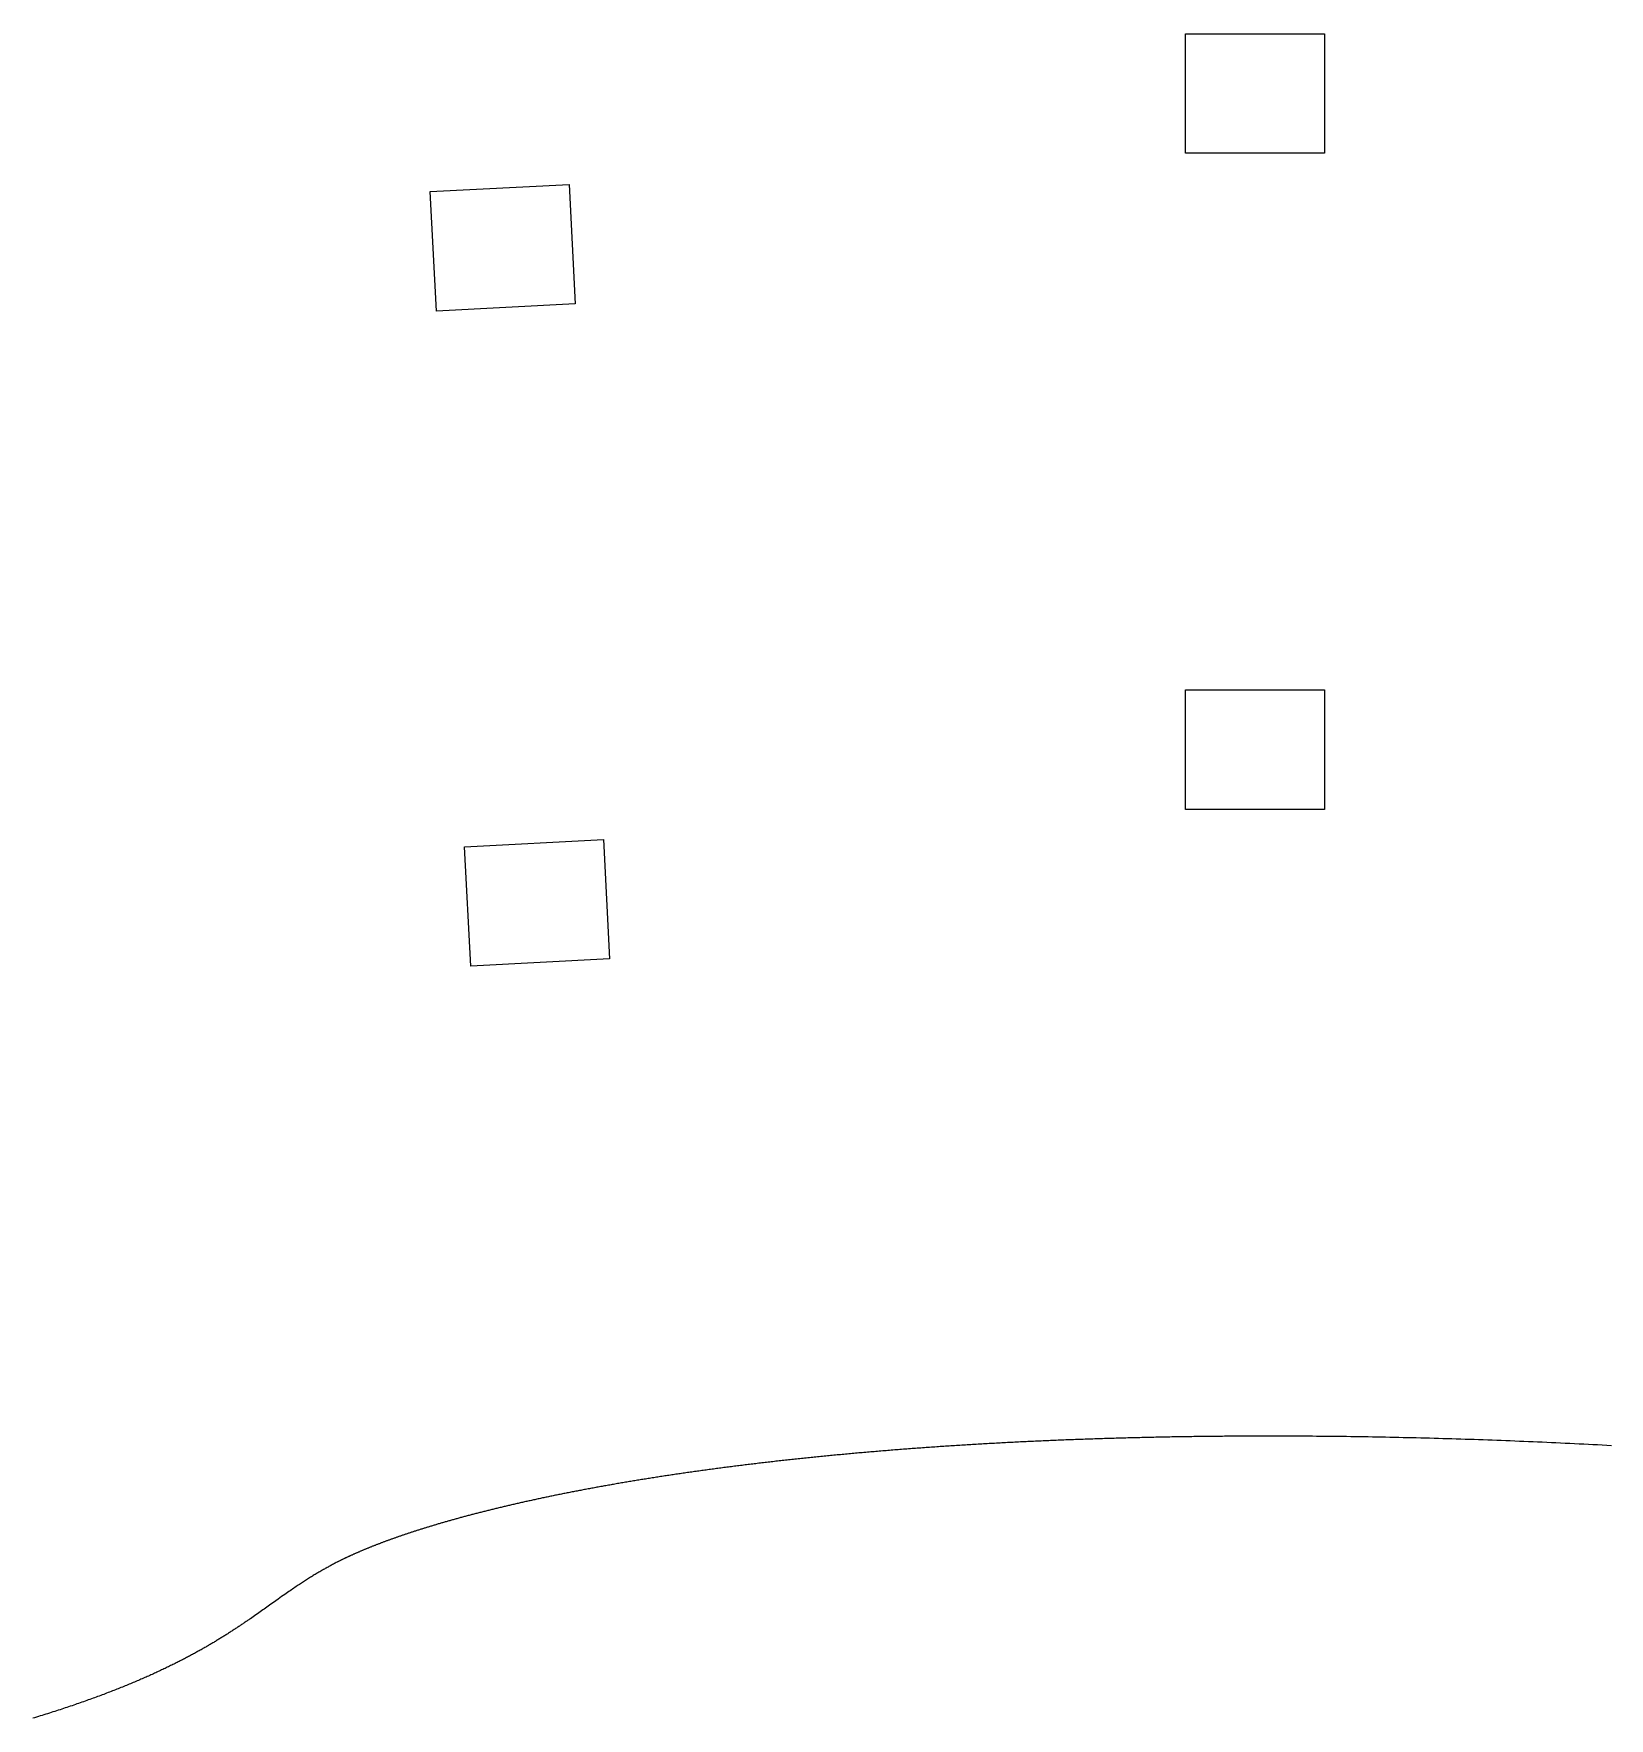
# Model space of a CAD drawing. Header units: millimetres. Extents: x 67 to 230, y -155 to -26.
# Drawn here: x 107.84 to 148.66, y -125.55 to -81.89 of the extents above; entities that cross this region are included whole.
import ezdxf

# ---------------------------------------------------------------- set-up
doc = ezdxf.new("R2010")
doc.units = ezdxf.units.MM
doc.layers.add('Edge.Cuts', color=254, linetype='CONTINUOUS', true_color=0xd0d2cd)

msp = doc.modelspace()

# ---------------------------------------------------------------- linework, layer by layer
at = {"layer": 'Edge.Cuts', "linetype": 'CONTINUOUS'}
for p, q in [((137.6874, -81.8907), (141.2874, -81.8907)), ((137.6874, -84.9907), (137.6874, -81.8907)), ((141.2874, -81.8907), (141.2874, -84.9907)), ((141.2874, -84.9907), (137.6874, -84.9907)), ((118.115546, -85.983029), (121.710612, -85.794619)), ((118.277788, -89.078781), (118.115546, -85.983029)), ((121.710612, -85.794619), (121.872854, -88.890371)), ((121.872854, -88.890371), (118.277788, -89.078781)), ((137.6874, -98.8907), (141.2874, -98.8907)), ((137.6874, -101.9907), (137.6874, -98.8907)), ((141.2874, -98.8907), (141.2874, -101.9907)), ((141.2874, -101.9907), (137.6874, -101.9907)), ((119.005246, -102.959729), (122.600312, -102.771319)), ((119.167488, -106.055481), (119.005246, -102.959729)), ((122.600312, -102.771319), (122.762554, -105.867071)), ((122.762554, -105.867071), (119.167488, -106.055481)), ((135.431193, -118.303035), (135.380882, -118.304671)), ((135.481564, -118.301416), (135.431193, -118.303035)), ((135.53197, -118.299816), (135.481564, -118.301416)), ((135.582437, -118.298235), (135.53197, -118.299816)), ((135.632938, -118.296672), (135.582437, -118.298235)), ((135.6835, -118.295127), (135.632938, -118.296672)), ((135.734096, -118.293602), (135.6835, -118.295127)), ((135.784753, -118.292094), (135.734096, -118.293602)), ((135.835444, -118.290606), (135.784753, -118.292094)), ((135.886195, -118.289136), (135.835444, -118.290606)), ((135.936981, -118.287684), (135.886195, -118.289136)), ((135.987826, -118.286251), (135.936981, -118.287684)), ((136.038706, -118.284837), (135.987826, -118.286251)), ((136.089646, -118.283442), (136.038706, -118.284837)), ((136.140621, -118.282065), (136.089646, -118.283442)), ((136.191655, -118.280707), (136.140621, -118.282065)), ((136.242723, -118.279368), (136.191655, -118.280707)), ((136.293851, -118.278048), (136.242723, -118.279368)), ((136.345013, -118.276746), (136.293851, -118.278048)), ((136.396235, -118.275463), (136.345013, -118.276746)), ((136.44749, -118.2742), (136.396235, -118.275463)), ((136.498806, -118.272954), (136.44749, -118.2742)), ((136.550155, -118.271728), (136.498806, -118.272954)), ((136.601564, -118.270521), (136.550155, -118.271728)), ((136.653006, -118.269333), (136.601564, -118.270521)), ((136.704508, -118.268163), (136.653006, -118.269333)), ((136.756043, -118.267013), (136.704508, -118.268163)), ((136.807638, -118.265881), (136.756043, -118.267013)), ((136.859266, -118.264768), (136.807638, -118.265881)), ((136.910954, -118.263675), (136.859266, -118.264768)), ((136.962674, -118.2626), (136.910954, -118.263675)), ((137.014455, -118.261545), (136.962674, -118.2626)), ((137.066268, -118.260508), (137.014455, -118.261545)), ((137.11814, -118.259491), (137.066268, -118.260508)), ((137.170046, -118.258493), (137.11814, -118.259491)), ((137.222011, -118.257513), (137.170046, -118.258493)), ((137.274008, -118.256553), (137.222011, -118.257513)), ((137.326065, -118.255612), (137.274008, -118.256553)), ((137.378155, -118.254691), (137.326065, -118.255612)), ((137.430304, -118.253788), (137.378155, -118.254691)), ((137.482485, -118.252905), (137.430304, -118.253788)), ((137.534725, -118.252041), (137.482485, -118.252905)), ((137.586998, -118.251196), (137.534725, -118.252041)), ((137.63933, -118.25037), (137.586998, -118.251196)), ((137.691694, -118.249564), (137.63933, -118.25037)), ((137.744118, -118.248777), (137.691694, -118.249564)), ((137.796573, -118.248009), (137.744118, -118.248777)), ((137.849087, -118.247261), (137.796573, -118.248009)), ((137.901634, -118.246532), (137.849087, -118.247261)), ((137.954239, -118.245822), (137.901634, -118.246532)), ((138.006876, -118.245132), (137.954239, -118.245822)), ((138.059572, -118.244461), (138.006876, -118.245132)), ((138.1123, -118.24381), (138.059572, -118.244461)), ((138.165087, -118.243178), (138.1123, -118.24381)), ((138.217905, -118.242565), (138.165087, -118.243178)), ((138.270782, -118.241972), (138.217905, -118.242565)), ((138.323691, -118.241399), (138.270782, -118.241972)), ((138.376658, -118.240845), (138.323691, -118.241399)), ((138.429657, -118.24031), (138.376658, -118.240845)), ((138.482714, -118.239795), (138.429657, -118.24031)), ((138.535803, -118.2393), (138.482714, -118.239795)), ((138.58895, -118.238824), (138.535803, -118.2393)), ((138.642129, -118.238368), (138.58895, -118.238824)), ((138.695366, -118.237931), (138.642129, -118.238368)), ((138.748634, -118.237514), (138.695366, -118.237931)), ((138.80196, -118.237117), (138.748634, -118.237514)), ((138.855317, -118.236739), (138.80196, -118.237117)), ((138.908733, -118.236381), (138.855317, -118.236739)), ((138.96218, -118.236043), (138.908733, -118.236381)), ((139.015685, -118.235724), (138.96218, -118.236043)), ((139.069221, -118.235425), (139.015685, -118.235724)), ((139.122815, -118.235146), (139.069221, -118.235425)), ((139.176439, -118.234887), (139.122815, -118.235146)), ((139.230122, -118.234647), (139.176439, -118.234887)), ((139.283836, -118.234428), (139.230122, -118.234647)), ((139.337607, -118.234228), (139.283836, -118.234428)), ((139.391409, -118.234048), (139.337607, -118.234228)), ((139.445269, -118.233887), (139.391409, -118.234048)), ((139.499159, -118.233747), (139.445269, -118.233887)), ((139.553108, -118.233627), (139.499159, -118.233747)), ((139.607086, -118.233526), (139.553108, -118.233627)), ((139.661123, -118.233445), (139.607086, -118.233526)), ((139.715189, -118.233385), (139.661123, -118.233445)), ((139.769314, -118.233344), (139.715189, -118.233385)), ((139.823468, -118.233323), (139.769314, -118.233344)), ((139.877681, -118.233322), (139.823468, -118.233323)), ((139.931923, -118.233341), (139.877681, -118.233322)), ((139.986223, -118.23338), (139.931923, -118.233341)), ((140.040553, -118.23344), (139.986223, -118.23338)), ((140.09494, -118.233519), (140.040553, -118.23344)), ((140.149357, -118.233618), (140.09494, -118.233519)), ((140.203832, -118.233737), (140.149357, -118.233618)), ((140.258336, -118.233877), (140.203832, -118.233737)), ((140.312898, -118.234037), (140.258336, -118.233877)), ((140.36749, -118.234216), (140.312898, -118.234037)), ((140.422139, -118.234416), (140.36749, -118.234216)), ((140.476817, -118.234636), (140.422139, -118.234416)), ((140.531553, -118.234876), (140.476817, -118.234636)), ((140.586317, -118.235137), (140.531553, -118.234876)), ((140.64114, -118.235417), (140.586317, -118.235137)), ((140.695991, -118.235718), (140.64114, -118.235417)), ((140.7509, -118.236039), (140.695991, -118.235718)), ((140.860834, -118.236742), (140.7509, -118.236039)), ((140.970939, -118.237526), (140.860834, -118.236742)), ((141.081217, -118.238391), (140.970939, -118.237526)), ((141.191667, -118.239337), (141.081217, -118.238391)), ((141.302288, -118.240365), (141.191667, -118.239337)), ((141.41308, -118.241475), (141.302288, -118.240365)), ((141.524043, -118.242666), (141.41308, -118.241475)), ((141.635176, -118.24394), (141.524043, -118.242666)), ((141.74648, -118.245295), (141.635176, -118.24394)), ((141.857954, -118.246732), (141.74648, -118.245295)), ((141.969597, -118.248252), (141.857954, -118.246732)), ((142.081409, -118.249854), (141.969597, -118.248252)), ((142.193391, -118.251538), (142.081409, -118.249854)), ((142.305541, -118.253305), (142.193391, -118.251538)), ((142.417859, -118.255154), (142.305541, -118.253305)), ((142.530346, -118.257087), (142.417859, -118.255154)), ((142.643, -118.259102), (142.530346, -118.257087)), ((142.755822, -118.2612), (142.643, -118.259102)), ((142.868811, -118.263381), (142.755822, -118.2612)), ((142.981967, -118.265646), (142.868811, -118.263381)), ((143.095289, -118.267994), (142.981967, -118.265646)), ((143.208778, -118.270426), (143.095289, -118.267994)), ((143.322432, -118.272941), (143.208778, -118.270426)), ((143.436253, -118.27554), (143.322432, -118.272941)), ((143.550238, -118.278222), (143.436253, -118.27554)), ((143.664389, -118.280989), (143.550238, -118.278222)), ((143.778705, -118.283839), (143.664389, -118.280989)), ((143.893185, -118.286774), (143.778705, -118.283839)), ((144.007829, -118.289793), (143.893185, -118.286774)), ((144.122637, -118.292896), (144.007829, -118.289793)), ((144.237609, -118.296084), (144.122637, -118.292896)), ((144.352744, -118.299357), (144.237609, -118.296084)), ((144.468043, -118.302714), (144.352744, -118.299357)), ((144.583504, -118.306156), (144.468043, -118.302714)), ((128.489334, -118.737931), (128.44673, -118.742055)), ((128.531985, -118.733823), (128.489334, -118.737931)), ((128.574701, -118.729728), (128.531985, -118.733823)), ((128.617465, -118.72565), (128.574701, -118.729728)), ((128.660293, -118.721585), (128.617465, -118.72565)), ((128.703168, -118.717536), (128.660293, -118.721585)), ((128.746109, -118.7135), (128.703168, -118.717536)), ((128.789096, -118.709481), (128.746109, -118.7135)), ((128.832147, -118.705475), (128.789096, -118.709481)), ((128.875246, -118.701486), (128.832147, -118.705475)), ((128.918409, -118.69751), (128.875246, -118.701486)), ((128.961618, -118.69355), (128.918409, -118.69751)), ((129.004893, -118.689604), (128.961618, -118.69355)), ((129.048213, -118.685674), (129.004893, -118.689604)), ((129.091598, -118.681759), (129.048213, -118.685674)), ((129.135029, -118.677859), (129.091598, -118.681759)), ((129.178525, -118.673974), (129.135029, -118.677859)), ((129.222066, -118.670104), (129.178525, -118.673974)), ((129.265672, -118.666249), (129.222066, -118.670104)), ((129.309324, -118.66241), (129.265672, -118.666249)), ((129.35304, -118.658586), (129.309324, -118.66241)), ((129.396801, -118.654777), (129.35304, -118.658586)), ((129.440627, -118.650983), (129.396801, -118.654777)), ((129.484498, -118.647205), (129.440627, -118.650983)), ((129.528433, -118.643442), (129.484498, -118.647205)), ((129.572414, -118.639695), (129.528433, -118.643442)), ((129.616458, -118.635963), (129.572414, -118.639695)), ((129.660548, -118.632246), (129.616458, -118.635963)), ((129.704702, -118.628545), (129.660548, -118.632246)), ((129.7489, -118.62486), (129.704702, -118.628545)), ((129.793163, -118.621189), (129.7489, -118.62486)), ((129.83747, -118.617535), (129.793163, -118.621189)), ((129.881841, -118.613896), (129.83747, -118.617535)), ((129.926257, -118.610273), (129.881841, -118.613896)), ((129.970737, -118.606665), (129.926257, -118.610273)), ((130.01526, -118.603073), (129.970737, -118.606665)), ((130.059848, -118.599496), (130.01526, -118.603073)), ((130.10448, -118.595936), (130.059848, -118.599496)), ((130.149175, -118.592391), (130.10448, -118.595936)), ((130.193914, -118.588863), (130.149175, -118.592391)), ((130.238718, -118.585349), (130.193914, -118.588863)), ((130.283564, -118.581852), (130.238718, -118.585349)), ((130.328475, -118.57837), (130.283564, -118.581852)), ((130.373429, -118.574905), (130.328475, -118.57837)), ((130.418446, -118.571455), (130.373429, -118.574905)), ((130.463507, -118.568022), (130.418446, -118.571455)), ((130.508632, -118.564604), (130.463507, -118.568022)), ((130.553799, -118.561203), (130.508632, -118.564604)), ((130.599031, -118.557817), (130.553799, -118.561203)), ((130.644305, -118.554448), (130.599031, -118.557817)), ((130.689642, -118.551094), (130.644305, -118.554448)), ((130.735023, -118.547757), (130.689642, -118.551094)), ((130.780466, -118.544436), (130.735023, -118.547757)), ((130.825953, -118.541131), (130.780466, -118.544436)), ((130.871502, -118.537842), (130.825953, -118.541131)), ((130.917094, -118.53457), (130.871502, -118.537842)), ((130.96275, -118.531314), (130.917094, -118.53457)), ((131.008448, -118.528074), (130.96275, -118.531314)), ((131.054208, -118.52485), (131.008448, -118.528074)), ((131.100011, -118.521643), (131.054208, -118.52485)), ((131.145877, -118.518452), (131.100011, -118.521643)), ((131.191785, -118.515278), (131.145877, -118.518452)), ((131.237757, -118.51212), (131.191785, -118.515278)), ((131.283769, -118.508979), (131.237757, -118.51212)), ((131.329845, -118.505853), (131.283769, -118.508979)), ((131.375962, -118.502745), (131.329845, -118.505853)), ((131.422143, -118.499652), (131.375962, -118.502745)), ((131.468365, -118.496577), (131.422143, -118.499652)), ((131.514649, -118.493518), (131.468365, -118.496577)), ((131.560975, -118.490476), (131.514649, -118.493518)), ((131.607364, -118.48745), (131.560975, -118.490476)), ((131.653794, -118.484441), (131.607364, -118.48745)), ((131.700286, -118.481448), (131.653794, -118.484441)), ((131.74682, -118.478473), (131.700286, -118.481448)), ((131.793416, -118.475514), (131.74682, -118.478473)), ((131.840053, -118.472572), (131.793416, -118.475514)), ((131.886752, -118.469646), (131.840053, -118.472572)), ((131.933492, -118.466738), (131.886752, -118.469646)), ((131.980295, -118.463846), (131.933492, -118.466738)), ((132.027138, -118.460971), (131.980295, -118.463846)), ((132.074044, -118.458113), (132.027138, -118.460971)), ((132.12099, -118.455272), (132.074044, -118.458113)), ((132.167998, -118.452448), (132.12099, -118.455272)), ((132.215046, -118.449641), (132.167998, -118.452448)), ((132.262157, -118.44685), (132.215046, -118.449641)), ((132.309308, -118.444077), (132.262157, -118.44685)), ((132.356521, -118.441321), (132.309308, -118.444077)), ((132.403774, -118.438582), (132.356521, -118.441321)), ((132.451089, -118.43586), (132.403774, -118.438582)), ((132.498443, -118.433155), (132.451089, -118.43586)), ((132.54586, -118.430467), (132.498443, -118.433155)), ((132.593316, -118.427796), (132.54586, -118.430467)), ((132.640835, -118.425143), (132.593316, -118.427796)), ((132.688393, -118.422507), (132.640835, -118.425143)), ((132.736013, -118.419887), (132.688393, -118.422507)), ((132.783671, -118.417286), (132.736013, -118.419887)), ((132.831392, -118.414701), (132.783671, -118.417286)), ((132.879152, -118.412134), (132.831392, -118.414701)), ((132.926974, -118.409584), (132.879152, -118.412134)), ((132.974835, -118.407051), (132.926974, -118.409584)), ((133.022757, -118.404536), (132.974835, -118.407051)), ((133.070718, -118.402038), (133.022757, -118.404536)), ((133.118742, -118.399558), (133.070718, -118.402038)), ((133.166803, -118.397095), (133.118742, -118.399558)), ((133.214926, -118.394649), (133.166803, -118.397095)), ((133.263088, -118.392221), (133.214926, -118.394649)), ((133.311311, -118.38981), (133.263088, -118.392221)), ((133.359573, -118.387418), (133.311311, -118.38981)), ((133.407896, -118.385042), (133.359573, -118.387418)), ((133.456257, -118.382684), (133.407896, -118.385042)), ((133.50468, -118.380344), (133.456257, -118.382684)), ((133.553141, -118.378021), (133.50468, -118.380344)), ((133.601663, -118.375716), (133.553141, -118.378021)), ((133.650223, -118.373429), (133.601663, -118.375716)), ((133.698844, -118.371159), (133.650223, -118.373429)), ((133.747503, -118.368907), (133.698844, -118.371159)), ((133.796223, -118.366673), (133.747503, -118.368907)), ((133.844981, -118.364457), (133.796223, -118.366673)), ((133.8938, -118.362258), (133.844981, -118.364457)), ((133.942657, -118.360077), (133.8938, -118.362258)), ((133.991574, -118.357914), (133.942657, -118.360077)), ((134.040529, -118.355769), (133.991574, -118.357914)), ((134.089545, -118.353641), (134.040529, -118.355769)), ((134.138598, -118.351532), (134.089545, -118.353641)), ((134.187712, -118.34944), (134.138598, -118.351532)), ((134.236863, -118.347367), (134.187712, -118.34944)), ((134.286075, -118.345311), (134.236863, -118.347367)), ((134.335324, -118.343273), (134.286075, -118.345311)), ((134.384634, -118.341253), (134.335324, -118.343273)), ((134.43398, -118.339252), (134.384634, -118.341253)), ((134.483388, -118.337268), (134.43398, -118.339252)), ((134.532831, -118.335303), (134.483388, -118.337268)), ((134.582336, -118.333355), (134.532831, -118.335303)), ((134.631877, -118.331426), (134.582336, -118.333355)), ((134.681479, -118.329514), (134.631877, -118.331426)), ((134.731116, -118.327621), (134.681479, -118.329514)), ((134.780815, -118.325746), (134.731116, -118.327621)), ((134.830549, -118.32389), (134.780815, -118.325746)), ((134.880345, -118.322051), (134.830549, -118.32389)), ((134.930176, -118.320231), (134.880345, -118.322051)), ((134.980068, -118.318428), (134.930176, -118.320231)), ((135.029995, -118.316645), (134.980068, -118.318428)), ((135.079983, -118.314879), (135.029995, -118.316645)), ((135.130007, -118.313132), (135.079983, -118.314879)), ((135.180091, -118.311403), (135.130007, -118.313132)), ((135.230211, -118.309693), (135.180091, -118.311403)), ((135.280391, -118.308), (135.230211, -118.309693)), ((135.330606, -118.306327), (135.280391, -118.308)), ((135.380882, -118.304671), (135.330606, -118.306327)), ((144.699128, -118.309682), (144.583504, -118.306156)), ((144.814914, -118.313294), (144.699128, -118.309682)), ((144.930862, -118.316991), (144.814914, -118.313294)), ((145.046971, -118.320773), (144.930862, -118.316991)), ((145.163242, -118.32464), (145.046971, -118.320773)), ((145.279675, -118.328593), (145.163242, -118.32464)), ((145.396268, -118.332632), (145.279675, -118.328593)), ((145.513021, -118.336755), (145.396268, -118.332632)), ((145.629935, -118.340965), (145.513021, -118.336755)), ((145.747009, -118.345261), (145.629935, -118.340965)), ((145.864243, -118.349642), (145.747009, -118.345261)), ((145.981637, -118.35411), (145.864243, -118.349642)), ((146.099189, -118.358663), (145.981637, -118.35411)), ((146.216901, -118.363303), (146.099189, -118.358663)), ((146.334771, -118.368029), (146.216901, -118.363303)), ((146.4528, -118.372842), (146.334771, -118.368029)), ((146.570987, -118.377741), (146.4528, -118.372842)), ((146.689332, -118.382727), (146.570987, -118.377741)), ((146.807835, -118.387799), (146.689332, -118.382727)), ((146.926495, -118.392959), (146.807835, -118.387799)), ((147.045312, -118.398205), (146.926495, -118.392959)), ((147.164286, -118.403538), (147.045312, -118.398205)), ((147.283417, -118.408958), (147.164286, -118.403538)), ((147.402704, -118.414466), (147.283417, -118.408958)), ((147.522148, -118.420061), (147.402704, -118.414466)), ((147.641747, -118.425743), (147.522148, -118.420061)), ((147.761502, -118.431513), (147.641747, -118.425743)), ((147.881412, -118.43737), (147.761502, -118.431513)), ((148.001477, -118.443315), (147.881412, -118.43737)), ((148.121698, -118.449348), (148.001477, -118.443315)), ((148.242073, -118.455469), (148.121698, -118.449348)), ((148.362602, -118.461678), (148.242073, -118.455469)), ((148.483285, -118.467974), (148.362602, -118.461678)), ((148.604123, -118.474359), (148.483285, -118.467974)), ((148.725114, -118.480832), (148.604123, -118.474359)), ((124.813915, -119.174206), (124.776765, -119.179528)), ((124.851122, -119.168895), (124.813915, -119.174206)), ((124.888396, -119.163595), (124.851122, -119.168895)), ((124.925727, -119.158307), (124.888396, -119.163595)), ((124.963126, -119.15303), (124.925727, -119.158307)), ((125.000581, -119.147765), (124.963126, -119.15303)), ((125.038104, -119.142511), (125.000581, -119.147765)), ((125.075683, -119.137269), (125.038104, -119.142511)), ((125.11333, -119.132038), (125.075683, -119.137269)), ((125.151033, -119.126819), (125.11333, -119.132038)), ((125.188803, -119.121611), (125.151033, -119.126819)), ((125.226629, -119.116416), (125.188803, -119.121611)), ((125.264522, -119.111231), (125.226629, -119.116416)), ((125.302472, -119.106059), (125.264522, -119.111231)), ((125.340488, -119.100898), (125.302472, -119.106059)), ((125.378561, -119.09575), (125.340488, -119.100898)), ((125.4167, -119.090613), (125.378561, -119.09575)), ((125.454895, -119.085489), (125.4167, -119.090613)), ((125.493156, -119.080376), (125.454895, -119.085489)), ((125.531473, -119.075275), (125.493156, -119.080376)), ((125.569857, -119.070186), (125.531473, -119.075275)), ((125.608296, -119.06511), (125.569857, -119.070186)), ((125.646802, -119.060045), (125.608296, -119.06511)), ((125.685363, -119.054993), (125.646802, -119.060045)), ((125.72399, -119.049953), (125.685363, -119.054993)), ((125.762672, -119.044925), (125.72399, -119.049953)), ((125.801421, -119.039909), (125.762672, -119.044925)), ((125.840224, -119.034906), (125.801421, -119.039909)), ((125.879094, -119.029915), (125.840224, -119.034906)), ((125.918018, -119.024937), (125.879094, -119.029915)), ((125.957009, -119.019971), (125.918018, -119.024937)), ((125.996054, -119.015018), (125.957009, -119.019971)), ((126.035165, -119.010076), (125.996054, -119.015018)), ((126.07433, -119.005148), (126.035165, -119.010076)), ((126.113562, -119.000232), (126.07433, -119.005148)), ((126.152847, -118.99533), (126.113562, -119.000232)), ((126.192199, -118.990439), (126.152847, -118.99533)), ((126.231604, -118.985561), (126.192199, -118.990439)), ((126.271075, -118.980696), (126.231604, -118.985561)), ((126.3106, -118.975844), (126.271075, -118.980696)), ((126.350191, -118.971004), (126.3106, -118.975844)), ((126.389835, -118.966178), (126.350191, -118.971004)), ((126.429545, -118.961364), (126.389835, -118.966178)), ((126.469308, -118.956564), (126.429545, -118.961364)), ((126.509137, -118.951776), (126.469308, -118.956564)), ((126.549018, -118.947002), (126.509137, -118.951776)), ((126.588966, -118.94224), (126.549018, -118.947002)), ((126.628966, -118.937492), (126.588966, -118.94224)), ((126.669032, -118.932756), (126.628966, -118.937492)), ((126.70915, -118.928034), (126.669032, -118.932756)), ((126.749334, -118.923325), (126.70915, -118.928034)), ((126.789571, -118.91863), (126.749334, -118.923325)), ((126.829873, -118.913947), (126.789571, -118.91863)), ((126.870226, -118.909278), (126.829873, -118.913947)), ((126.910646, -118.904622), (126.870226, -118.909278)), ((126.951117, -118.89998), (126.910646, -118.904622)), ((126.991654, -118.89535), (126.951117, -118.89998)), ((127.032243, -118.890735), (126.991654, -118.89535)), ((127.072897, -118.886132), (127.032243, -118.890735)), ((127.113602, -118.881544), (127.072897, -118.886132)), ((127.154373, -118.876969), (127.113602, -118.881544)), ((127.195194, -118.872408), (127.154373, -118.876969)), ((127.236082, -118.86786), (127.195194, -118.872408)), ((127.27702, -118.863326), (127.236082, -118.86786)), ((127.318023, -118.858805), (127.27702, -118.863326)), ((127.359077, -118.854299), (127.318023, -118.858805)), ((127.400197, -118.849805), (127.359077, -118.854299)), ((127.441367, -118.845327), (127.400197, -118.849805)), ((127.482602, -118.840861), (127.441367, -118.845327)), ((127.523888, -118.83641), (127.482602, -118.840861)), ((127.565239, -118.831972), (127.523888, -118.83641)), ((127.606639, -118.827549), (127.565239, -118.831972)), ((127.648105, -118.823139), (127.606639, -118.827549)), ((127.689621, -118.818743), (127.648105, -118.823139)), ((127.731202, -118.814361), (127.689621, -118.818743)), ((127.772832, -118.809994), (127.731202, -118.814361)), ((127.814528, -118.80564), (127.772832, -118.809994)), ((127.856273, -118.801302), (127.814528, -118.80564)), ((127.898083, -118.796976), (127.856273, -118.801302)), ((127.939942, -118.792666), (127.898083, -118.796976)), ((127.981867, -118.788368), (127.939942, -118.792666)), ((128.02384, -118.784087), (127.981867, -118.788368)), ((128.065878, -118.779818), (128.02384, -118.784087)), ((128.107965, -118.775565), (128.065878, -118.779818)), ((128.150116, -118.771325), (128.107965, -118.775565)), ((128.192317, -118.7671), (128.150116, -118.771325)), ((128.234582, -118.762889), (128.192317, -118.7671)), ((128.276895, -118.758694), (128.234582, -118.762889)), ((128.319274, -118.754512), (128.276895, -118.758694)), ((128.3617, -118.750345), (128.319274, -118.754512)), ((128.404191, -118.746192), (128.3617, -118.750345)), ((128.44673, -118.742055), (128.404191, -118.746192)), ((122.141223, -119.613636), (122.109081, -119.619691)), ((122.173433, -119.60759), (122.141223, -119.613636)), ((122.205709, -119.601551), (122.173433, -119.60759)), ((122.238054, -119.595519), (122.205709, -119.601551)), ((122.270466, -119.589496), (122.238054, -119.595519)), ((122.302945, -119.58348), (122.270466, -119.589496)), ((122.335491, -119.577472), (122.302945, -119.58348)), ((122.368104, -119.571472), (122.335491, -119.577472)), ((122.400784, -119.565481), (122.368104, -119.571472)), ((122.433532, -119.559497), (122.400784, -119.565481)), ((122.466346, -119.553521), (122.433532, -119.559497)), ((122.499228, -119.547554), (122.466346, -119.553521)), ((122.532175, -119.541595), (122.499228, -119.547554)), ((122.56519, -119.535644), (122.532175, -119.541595)), ((122.598271, -119.529701), (122.56519, -119.535644)), ((122.63142, -119.523767), (122.598271, -119.529701)), ((122.664634, -119.517841), (122.63142, -119.523767)), ((122.697916, -119.511924), (122.664634, -119.517841)), ((122.731263, -119.506015), (122.697916, -119.511924)), ((122.764677, -119.500115), (122.731263, -119.506015)), ((122.798157, -119.494223), (122.764677, -119.500115)), ((122.831704, -119.48834), (122.798157, -119.494223)), ((122.865315, -119.482466), (122.831704, -119.48834)), ((122.898995, -119.4766), (122.865315, -119.482466)), ((122.932739, -119.470744), (122.898995, -119.4766)), ((122.96655, -119.464896), (122.932739, -119.470744)), ((123.000426, -119.459057), (122.96655, -119.464896)), ((123.034369, -119.453227), (123.000426, -119.459057)), ((123.068376, -119.447407), (123.034369, -119.453227)), ((123.102451, -119.441595), (123.068376, -119.447407)), ((123.136589, -119.435792), (123.102451, -119.441595)), ((123.170795, -119.429998), (123.136589, -119.435792)), ((123.205065, -119.424214), (123.170795, -119.429998)), ((123.239401, -119.418439), (123.205065, -119.424214)), ((123.273801, -119.412673), (123.239401, -119.418439)), ((123.308269, -119.406917), (123.273801, -119.412673)), ((123.3428, -119.40117), (123.308269, -119.406917)), ((123.377398, -119.395432), (123.3428, -119.40117)), ((123.412058, -119.389704), (123.377398, -119.395432)), ((123.446787, -119.383986), (123.412058, -119.389704)), ((123.481577, -119.378277), (123.446787, -119.383986)), ((123.516435, -119.372577), (123.481577, -119.378277)), ((123.551355, -119.366888), (123.516435, -119.372577)), ((123.586343, -119.361208), (123.551355, -119.366888)), ((123.621393, -119.355538), (123.586343, -119.361208)), ((123.65651, -119.349878), (123.621393, -119.355538)), ((123.691689, -119.344227), (123.65651, -119.349878)), ((123.726935, -119.338587), (123.691689, -119.344227)), ((123.762242, -119.332956), (123.726935, -119.338587)), ((123.797617, -119.327336), (123.762242, -119.332956)), ((123.833053, -119.321725), (123.797617, -119.327336)), ((123.868557, -119.316125), (123.833053, -119.321725)), ((123.904121, -119.310535), (123.868557, -119.316125)), ((123.939753, -119.304954), (123.904121, -119.310535)), ((123.975445, -119.299385), (123.939753, -119.304954)), ((124.011205, -119.293825), (123.975445, -119.299385)), ((124.047025, -119.288276), (124.011205, -119.293825)), ((124.082912, -119.282737), (124.047025, -119.288276)), ((124.11886, -119.277209), (124.082912, -119.282737)), ((124.154874, -119.271691), (124.11886, -119.277209)), ((124.190949, -119.266183), (124.154874, -119.271691)), ((124.227091, -119.260686), (124.190949, -119.266183)), ((124.263293, -119.2552), (124.227091, -119.260686)), ((124.299561, -119.249724), (124.263293, -119.2552)), ((124.33589, -119.24426), (124.299561, -119.249724)), ((124.372285, -119.238805), (124.33589, -119.24426)), ((124.40874, -119.233362), (124.372285, -119.238805)), ((124.445262, -119.227929), (124.40874, -119.233362)), ((124.481842, -119.222507), (124.445262, -119.227929)), ((124.51849, -119.217096), (124.481842, -119.222507)), ((124.555197, -119.211696), (124.51849, -119.217096)), ((124.59197, -119.206307), (124.555197, -119.211696)), ((124.628802, -119.200929), (124.59197, -119.206307)), ((124.665701, -119.195562), (124.628802, -119.200929)), ((124.702659, -119.190207), (124.665701, -119.195562)), ((124.739683, -119.184862), (124.702659, -119.190207)), ((124.776765, -119.179528), (124.739683, -119.184862)), ((120.085126, -120.046365), (120.057788, -120.052813)), ((120.112541, -120.039919), (120.085126, -120.046365)), ((120.140022, -120.033478), (120.112541, -120.039919)), ((120.167579, -120.02704), (120.140022, -120.033478)), ((120.195203, -120.020606), (120.167579, -120.02704)), ((120.222903, -120.014176), (120.195203, -120.020606)), ((120.250669, -120.007751), (120.222903, -120.014176)), ((120.278511, -120.001329), (120.250669, -120.007751)), ((120.306419, -119.994912), (120.278511, -120.001329)), ((120.334403, -119.988498), (120.306419, -119.994912)), ((120.362454, -119.98209), (120.334403, -119.988498)), ((120.390579, -119.975685), (120.362454, -119.98209)), ((120.418772, -119.969285), (120.390579, -119.975685)), ((120.447039, -119.962889), (120.418772, -119.969285)), ((120.475373, -119.956498), (120.447039, -119.962889)), ((120.503781, -119.950111), (120.475373, -119.956498)), ((120.532257, -119.943729), (120.503781, -119.950111)), ((120.560806, -119.937352), (120.532257, -119.943729)), ((120.589423, -119.93098), (120.560806, -119.937352)), ((120.618113, -119.924611), (120.589423, -119.93098)), ((120.646871, -119.918249), (120.618113, -119.924611)), ((120.675703, -119.911891), (120.646871, -119.918249)), ((120.704601, -119.905538), (120.675703, -119.911891)), ((120.733573, -119.89919), (120.704601, -119.905538)), ((120.762612, -119.892848), (120.733573, -119.89919)), ((120.791725, -119.88651), (120.762612, -119.892848)), ((120.820904, -119.880178), (120.791725, -119.88651)), ((120.850157, -119.873851), (120.820904, -119.880178)), ((120.879476, -119.867529), (120.850157, -119.873851)), ((120.908869, -119.861213), (120.879476, -119.867529)), ((120.938328, -119.854902), (120.908869, -119.861213)), ((120.96786, -119.848597), (120.938328, -119.854902)), ((120.99746, -119.842297), (120.96786, -119.848597)), ((121.027131, -119.836003), (120.99746, -119.842297)), ((121.05687, -119.829715), (121.027131, -119.836003)), ((121.086681, -119.823432), (121.05687, -119.829715)), ((121.116559, -119.817155), (121.086681, -119.823432)), ((121.146509, -119.810884), (121.116559, -119.817155)), ((121.176526, -119.804619), (121.146509, -119.810884)), ((121.206615, -119.79836), (121.176526, -119.804619)), ((121.236771, -119.792107), (121.206615, -119.79836)), ((121.266998, -119.785859), (121.236771, -119.792107)), ((121.297293, -119.779619), (121.266998, -119.785859)), ((121.327658, -119.773384), (121.297293, -119.779619)), ((121.358091, -119.767156), (121.327658, -119.773384)), ((121.388595, -119.760933), (121.358091, -119.767156)), ((121.419166, -119.754718), (121.388595, -119.760933)), ((121.449807, -119.748508), (121.419166, -119.754718)), ((121.480516, -119.742306), (121.449807, -119.748508)), ((121.511295, -119.736109), (121.480516, -119.742306)), ((121.542142, -119.729919), (121.511295, -119.736109)), ((121.573059, -119.723736), (121.542142, -119.729919)), ((121.604043, -119.71756), (121.573059, -119.723736)), ((121.635096, -119.71139), (121.604043, -119.71756)), ((121.666218, -119.705227), (121.635096, -119.71139)), ((121.697408, -119.699071), (121.666218, -119.705227)), ((121.728666, -119.692922), (121.697408, -119.699071)), ((121.759993, -119.68678), (121.728666, -119.692922)), ((121.791388, -119.680645), (121.759993, -119.68678)), ((121.822852, -119.674517), (121.791388, -119.680645)), ((121.854383, -119.668396), (121.822852, -119.674517)), ((121.885983, -119.662282), (121.854383, -119.668396)), ((121.91765, -119.656175), (121.885983, -119.662282)), ((121.949386, -119.650076), (121.91765, -119.656175)), ((121.981189, -119.643984), (121.949386, -119.650076)), ((122.013061, -119.6379), (121.981189, -119.643984)), ((122.045, -119.631822), (122.013061, -119.6379)), ((122.077007, -119.625753), (122.045, -119.631822)), ((122.109081, -119.619691), (122.077007, -119.625753)), ((118.413017, -120.483608), (118.390534, -120.490166)), ((118.435564, -120.477052), (118.413017, -120.483608)), ((118.458193, -120.470493), (118.435564, -120.477052)), ((118.480887, -120.463936), (118.458193, -120.470493)), ((118.503663, -120.457376), (118.480887, -120.463936)), ((118.526504, -120.450818), (118.503663, -120.457376)), ((118.549427, -120.444258), (118.526504, -120.450818)), ((118.572414, -120.4377), (118.549427, -120.444258)), ((118.595483, -120.431139), (118.572414, -120.4377)), ((118.618617, -120.424581), (118.595483, -120.431139)), ((118.641832, -120.418021), (118.618617, -120.424581)), ((118.665112, -120.411463), (118.641832, -120.418021)), ((118.688474, -120.404903), (118.665112, -120.411463)), ((118.711901, -120.398346), (118.688474, -120.404903)), ((118.735409, -120.391786), (118.711901, -120.398346)), ((118.758982, -120.38523), (118.735409, -120.391786)), ((118.782636, -120.378671), (118.758982, -120.38523)), ((118.806356, -120.372115), (118.782636, -120.378671)), ((118.830156, -120.365558), (118.806356, -120.372115)), ((118.854022, -120.359004), (118.830156, -120.365558)), ((118.877968, -120.352448), (118.854022, -120.359004)), ((118.90198, -120.345895), (118.877968, -120.352448)), ((118.926072, -120.339341), (118.90198, -120.345895)), ((118.95023, -120.332789), (118.926072, -120.339341)), ((118.974468, -120.326237), (118.95023, -120.332789)), ((118.998772, -120.319688), (118.974468, -120.326237)), ((119.023156, -120.313138), (118.998772, -120.319688)), ((119.047606, -120.306591), (119.023156, -120.313138)), ((119.072135, -120.300043), (119.047606, -120.306591)), ((119.09673, -120.293498), (119.072135, -120.300043)), ((119.121406, -120.286953), (119.09673, -120.293498)), ((119.146147, -120.280412), (119.121406, -120.286953)), ((119.170967, -120.27387), (119.146147, -120.280412)), ((119.195854, -120.267331), (119.170967, -120.27387)), ((119.220819, -120.260792), (119.195854, -120.267331)), ((119.245851, -120.254257), (119.220819, -120.260792)), ((119.270962, -120.247721), (119.245851, -120.254257)), ((119.296139, -120.24119), (119.270962, -120.247721)), ((119.321395, -120.234658), (119.296139, -120.24119)), ((119.346718, -120.22813), (119.321395, -120.234658)), ((119.372119, -120.221602), (119.346718, -120.22813)), ((119.397586, -120.215078), (119.372119, -120.221602)), ((119.423132, -120.208555), (119.397586, -120.215078)), ((119.448744, -120.202035), (119.423132, -120.208555)), ((119.474435, -120.195516), (119.448744, -120.202035)), ((119.500191, -120.189001), (119.474435, -120.195516)), ((119.526026, -120.182487), (119.500191, -120.189001)), ((119.551928, -120.175976), (119.526026, -120.182487)), ((119.577907, -120.169467), (119.551928, -120.175976)), ((119.603953, -120.162962), (119.577907, -120.169467)), ((119.630077, -120.156458), (119.603953, -120.162962)), ((119.656267, -120.149958), (119.630077, -120.156458)), ((119.682535, -120.143459), (119.656267, -120.149958)), ((119.708869, -120.136965), (119.682535, -120.143459)), ((119.735281, -120.130472), (119.708869, -120.136965)), ((119.761759, -120.123983), (119.735281, -120.130472)), ((119.788314, -120.117496), (119.761759, -120.123983)), ((119.814937, -120.111014), (119.788314, -120.117496)), ((119.841636, -120.104533), (119.814937, -120.111014)), ((119.868401, -120.098057), (119.841636, -120.104533)), ((119.895244, -120.091583), (119.868401, -120.098057)), ((119.922153, -120.085113), (119.895244, -120.091583)), ((119.949139, -120.078646), (119.922153, -120.085113)), ((119.976191, -120.072183), (119.949139, -120.078646)), ((120.00332, -120.065722), (119.976191, -120.072183)), ((120.030516, -120.059266), (120.00332, -120.065722)), ((120.057788, -120.052813), (120.030516, -120.059266)), ((117.069004, -120.918512), (117.051429, -120.924883)), ((117.086662, -120.912131), (117.069004, -120.918512)), ((117.104381, -120.905749), (117.086662, -120.912131)), ((117.122184, -120.899359), (117.104381, -120.905749)), ((117.140048, -120.892968), (117.122184, -120.899359)), ((117.157996, -120.886569), (117.140048, -120.892968)), ((117.176004, -120.880169), (117.157996, -120.886569)), ((117.194097, -120.87376), (117.176004, -120.880169)), ((117.212251, -120.867351), (117.194097, -120.87376)), ((117.230489, -120.860934), (117.212251, -120.867351)), ((117.248788, -120.854516), (117.230489, -120.860934)), ((117.267172, -120.84809), (117.248788, -120.854516)), ((117.285616, -120.841665), (117.267172, -120.84809)), ((117.304145, -120.83523), (117.285616, -120.841665)), ((117.322735, -120.828796), (117.304145, -120.83523)), ((117.341409, -120.822354), (117.322735, -120.828796)), ((117.360145, -120.815912), (117.341409, -120.822354)), ((117.378965, -120.809462), (117.360145, -120.815912)), ((117.397846, -120.803013), (117.378965, -120.809462)), ((117.416812, -120.796556), (117.397846, -120.803013)), ((117.435839, -120.790099), (117.416812, -120.796556)), ((117.454951, -120.783634), (117.435839, -120.790099)), ((117.474124, -120.77717), (117.454951, -120.783634)), ((117.493382, -120.770699), (117.474124, -120.77717)), ((117.512702, -120.764228), (117.493382, -120.770699)), ((117.532105, -120.757749), (117.512702, -120.764228)), ((117.551571, -120.751272), (117.532105, -120.757749)), ((117.571121, -120.744787), (117.551571, -120.751272)), ((117.590733, -120.738303), (117.571121, -120.744787)), ((117.61043, -120.731813), (117.590733, -120.738303)), ((117.630188, -120.725322), (117.61043, -120.731813)), ((117.650031, -120.718826), (117.630188, -120.725322)), ((117.669936, -120.71233), (117.650031, -120.718826)), ((117.689925, -120.705828), (117.669936, -120.71233)), ((117.709976, -120.699326), (117.689925, -120.705828)), ((117.730112, -120.692818), (117.709976, -120.699326)), ((117.75031, -120.686312), (117.730112, -120.692818)), ((117.770592, -120.679799), (117.75031, -120.686312)), ((117.790937, -120.673287), (117.770592, -120.679799)), ((117.811366, -120.666769), (117.790937, -120.673287)), ((117.831857, -120.660253), (117.811366, -120.666769)), ((117.852432, -120.65373), (117.831857, -120.660253)), ((117.873071, -120.647209), (117.852432, -120.65373)), ((117.893793, -120.640683), (117.873071, -120.647209)), ((117.914578, -120.634157), (117.893793, -120.640683)), ((117.935447, -120.627626), (117.914578, -120.634157)), ((117.956378, -120.621097), (117.935447, -120.627626)), ((117.977394, -120.614562), (117.956378, -120.621097)), ((117.998473, -120.608029), (117.977394, -120.614562)), ((118.019635, -120.601491), (117.998473, -120.608029)), ((118.04086, -120.594955), (118.019635, -120.601491)), ((118.062169, -120.588413), (118.04086, -120.594955)), ((118.083542, -120.581873), (118.062169, -120.588413)), ((118.104998, -120.575329), (118.083542, -120.581873)), ((118.126517, -120.568786), (118.104998, -120.575329)), ((118.14812, -120.562239), (118.126517, -120.568786)), ((118.169786, -120.555693), (118.14812, -120.562239)), ((118.191535, -120.549144), (118.169786, -120.555693)), ((118.213348, -120.542596), (118.191535, -120.549144)), ((118.235244, -120.536044), (118.213348, -120.542596)), ((118.257204, -120.529494), (118.235244, -120.536044)), ((118.279247, -120.52294), (118.257204, -120.529494)), ((118.301354, -120.516388), (118.279247, -120.52294)), ((118.323543, -120.509832), (118.301354, -120.516388)), ((118.345797, -120.503278), (118.323543, -120.509832)), ((118.368133, -120.496721), (118.345797, -120.503278)), ((118.390534, -120.490166), (118.368133, -120.496721)), ((115.996723, -121.355393), (115.984094, -121.361274)), ((116.009405, -121.349509), (115.996723, -121.355393)), ((116.022167, -121.34361), (116.009405, -121.349509)), ((116.034983, -121.337708), (116.022167, -121.34361)), ((116.047879, -121.331792), (116.034983, -121.337708)), ((116.060828, -121.325873), (116.047879, -121.331792)), ((116.073859, -121.319939), (116.060828, -121.325873)), ((116.086943, -121.314003), (116.073859, -121.319939)), ((116.100108, -121.308052), (116.086943, -121.314003)), ((116.113327, -121.302099), (116.100108, -121.308052)), ((116.126628, -121.296131), (116.113327, -121.302099)), ((116.139982, -121.290161), (116.126628, -121.296131)), ((116.153418, -121.284177), (116.139982, -121.290161)), ((116.166908, -121.27819), (116.153418, -121.284177)), ((116.18048, -121.272189), (116.166908, -121.27819)), ((116.194107, -121.266186), (116.18048, -121.272189)), ((116.207815, -121.260169), (116.194107, -121.266186)), ((116.221578, -121.254149), (116.207815, -121.260169)), ((116.235424, -121.248116), (116.221578, -121.254149)), ((116.249324, -121.242081), (116.235424, -121.248116)), ((116.263306, -121.236032), (116.249324, -121.242081)), ((116.277343, -121.229981), (116.263306, -121.236032)), ((116.291463, -121.223916), (116.277343, -121.229981)), ((116.305638, -121.217849), (116.291463, -121.223916)), ((116.319896, -121.211769), (116.305638, -121.217849)), ((116.33421, -121.205687), (116.319896, -121.211769)), ((116.348606, -121.199592), (116.33421, -121.205687)), ((116.363058, -121.193495), (116.348606, -121.199592)), ((116.377592, -121.187384), (116.363058, -121.193495)), ((116.392183, -121.181272), (116.377592, -121.187384)), ((116.406857, -121.175147), (116.392183, -121.181272)), ((116.421587, -121.16902), (116.406857, -121.175147)), ((116.4364, -121.162881), (116.421587, -121.16902)), ((116.451269, -121.15674), (116.4364, -121.162881)), ((116.466222, -121.150586), (116.451269, -121.15674)), ((116.481231, -121.14443), (116.466222, -121.150586)), ((116.496324, -121.138262), (116.481231, -121.14443)), ((116.511473, -121.132093), (116.496324, -121.138262)), ((116.526707, -121.125911), (116.511473, -121.132093)), ((116.541996, -121.119728), (116.526707, -121.125911)), ((116.55737, -121.113532), (116.541996, -121.119728)), ((116.572801, -121.107335), (116.55737, -121.113532)), ((116.588315, -121.101126), (116.572801, -121.107335)), ((116.603887, -121.094916), (116.588315, -121.101126)), ((116.619543, -121.088694), (116.603887, -121.094916)), ((116.635256, -121.082471), (116.619543, -121.088694)), ((116.651053, -121.076236), (116.635256, -121.082471)), ((116.666908, -121.07), (116.651053, -121.076236)), ((116.682847, -121.063752), (116.666908, -121.07)), ((116.698844, -121.057504), (116.682847, -121.063752)), ((116.714925, -121.051243), (116.698844, -121.057504)), ((116.731064, -121.044982), (116.714925, -121.051243)), ((116.747287, -121.03871), (116.731064, -121.044982)), ((116.763569, -121.032437), (116.747287, -121.03871)), ((116.779935, -121.026153), (116.763569, -121.032437)), ((116.796359, -121.019867), (116.779935, -121.026153)), ((116.812868, -121.013571), (116.796359, -121.019867)), ((116.829435, -121.007275), (116.812868, -121.013571)), ((116.846086, -121.000967), (116.829435, -121.007275)), ((116.862797, -120.994659), (116.846086, -121.000967)), ((116.879592, -120.98834), (116.862797, -120.994659)), ((116.896445, -120.982021), (116.879592, -120.98834)), ((116.913384, -120.975691), (116.896445, -120.982021)), ((116.930381, -120.969361), (116.913384, -120.975691)), ((116.947463, -120.96302), (116.930381, -120.969361)), ((116.964604, -120.956679), (116.947463, -120.96302)), ((116.98183, -120.950329), (116.964604, -120.956679)), ((116.999116, -120.943977), (116.98183, -120.950329)), ((117.016486, -120.937616), (116.999116, -120.943977)), ((117.033915, -120.931254), (117.016486, -120.937616)), ((117.051429, -120.924883), (117.033915, -120.931254)), ((115.181237, -121.787738), (115.157178, -121.802149)), ((115.205208, -121.773471), (115.181237, -121.787738)), ((115.229101, -121.759343), (115.205208, -121.773471)), ((115.252922, -121.74535), (115.229101, -121.759343)), ((115.276679, -121.731486), (115.252922, -121.74535)), ((115.300379, -121.717747), (115.276679, -121.731486)), ((115.324028, -121.704129), (115.300379, -121.717747)), ((115.347633, -121.690629), (115.324028, -121.704129)), ((115.3712, -121.677241), (115.347633, -121.690629)), ((115.394735, -121.663964), (115.3712, -121.677241)), ((115.418243, -121.650792), (115.394735, -121.663964)), ((115.44173, -121.637724), (115.418243, -121.650792)), ((115.4652, -121.624756), (115.44173, -121.637724)), ((115.488658, -121.611884), (115.4652, -121.624756)), ((115.51211, -121.599108), (115.488658, -121.611884)), ((115.53556, -121.586423), (115.51211, -121.599108)), ((115.559012, -121.573827), (115.53556, -121.586423)), ((115.58247, -121.561319), (115.559012, -121.573827)), ((115.605939, -121.548894), (115.58247, -121.561319)), ((115.629423, -121.536552), (115.605939, -121.548894)), ((115.652925, -121.524291), (115.629423, -121.536552)), ((115.67645, -121.512107), (115.652925, -121.524291)), ((115.7, -121.5), (115.67645, -121.512107)), ((115.700849, -121.499565), (115.7, -121.5)), ((115.711915, -121.49391), (115.700849, -121.499565)), ((115.723031, -121.488253), (115.711915, -121.49391)), ((115.734224, -121.482578), (115.723031, -121.488253)), ((115.745467, -121.4769), (115.734224, -121.482578)), ((115.756788, -121.471206), (115.745467, -121.4769)), ((115.76816, -121.465509), (115.756788, -121.471206)), ((115.77961, -121.459795), (115.76816, -121.465509)), ((115.79111, -121.454079), (115.77961, -121.459795)), ((115.802689, -121.448345), (115.79111, -121.454079)), ((115.814318, -121.442609), (115.802689, -121.448345)), ((115.826027, -121.436857), (115.814318, -121.442609)), ((115.837786, -121.431102), (115.826027, -121.436857)), ((115.849624, -121.425331), (115.837786, -121.431102)), ((115.861514, -121.419557), (115.849624, -121.425331)), ((115.873483, -121.413767), (115.861514, -121.419557)), ((115.885503, -121.407974), (115.873483, -121.413767)), ((115.897603, -121.402165), (115.885503, -121.407974)), ((115.909755, -121.396354), (115.897603, -121.402165)), ((115.921987, -121.390527), (115.909755, -121.396354)), ((115.93427, -121.384697), (115.921987, -121.390527)), ((115.946634, -121.378851), (115.93427, -121.384697)), ((115.959049, -121.373004), (115.946634, -121.378851)), ((115.971546, -121.36714), (115.959049, -121.373004)), ((115.984094, -121.361274), (115.971546, -121.36714)), ((114.516828, -122.216404), (114.48455, -122.238587)), ((114.548258, -122.194896), (114.516828, -122.216404)), ((114.578938, -122.173995), (114.548258, -122.194896)), ((114.60895, -122.153642), (114.578938, -122.173995)), ((114.638363, -122.133789), (114.60895, -122.153642)), ((114.667238, -122.114393), (114.638363, -122.133789)), ((114.695624, -122.095418), (114.667238, -122.114393)), ((114.723568, -122.076834), (114.695624, -122.095418)), ((114.751107, -122.058611), (114.723568, -122.076834)), ((114.778278, -122.040727), (114.751107, -122.058611)), ((114.805111, -122.023158), (114.778278, -122.040727)), ((114.831635, -122.005886), (114.805111, -122.023158)), ((114.857873, -121.988892), (114.831635, -122.005886)), ((114.88385, -121.972162), (114.857873, -121.988892)), ((114.909585, -121.955681), (114.88385, -121.972162)), ((114.935098, -121.939436), (114.909585, -121.955681)), ((114.960406, -121.923414), (114.935098, -121.939436)), ((114.985525, -121.907605), (114.960406, -121.923414)), ((115.010469, -121.892), (114.985525, -121.907605)), ((115.035253, -121.876587), (115.010469, -121.892)), ((115.059889, -121.86136), (115.035253, -121.876587)), ((115.084389, -121.84631), (115.059889, -121.86136)), ((115.108763, -121.831429), (115.084389, -121.84631)), ((115.133023, -121.816711), (115.108763, -121.831429)), ((115.157178, -121.802149), (115.133023, -121.816711)), ((113.915443, -122.639432), (113.84612, -122.688645)), ((113.984305, -122.590493), (113.915443, -122.639432)), ((114.050657, -122.543336), (113.984305, -122.590493)), ((114.115966, -122.49697), (114.050657, -122.543336)), ((114.17062, -122.458242), (114.115966, -122.49697)), ((114.219156, -122.423931), (114.17062, -122.458242)), ((114.26358, -122.392611), (114.219156, -122.423931)), ((114.304992, -122.363504), (114.26358, -122.392611)), ((114.344073, -122.336124), (114.304992, -122.363504)), ((114.381281, -122.310147), (114.344073, -122.336124)), ((114.416944, -122.28534), (114.381281, -122.310147)), ((114.451305, -122.261531), (114.416944, -122.28534)), ((114.48455, -122.238587), (114.451305, -122.261531)), ((113.246921, -123.104727), (113.227754, -123.117608)), ((113.266016, -123.091862), (113.246921, -123.104727)), ((113.285041, -123.079013), (113.266016, -123.091862)), ((113.303996, -123.066179), (113.285041, -123.079013)), ((113.322883, -123.053361), (113.303996, -123.066179)), ((113.341703, -123.040559), (113.322883, -123.053361)), ((113.360456, -123.027772), (113.341703, -123.040559)), ((113.379146, -123.015001), (113.360456, -123.027772)), ((113.397771, -123.002246), (113.379146, -123.015001)), ((113.416334, -122.989507), (113.397771, -123.002246)), ((113.434836, -122.976784), (113.416334, -122.989507)), ((113.453277, -122.964077), (113.434836, -122.976784)), ((113.489985, -122.938711), (113.453277, -122.964077)), ((113.526465, -122.913409), (113.489985, -122.938711)), ((113.562728, -122.888172), (113.526465, -122.913409)), ((113.598784, -122.863001), (113.562728, -122.888172)), ((113.63464, -122.837894), (113.598784, -122.863001)), ((113.670306, -122.812853), (113.63464, -122.837894)), ((113.705793, -122.787878), (113.670306, -122.812853)), ((113.741108, -122.76297), (113.705793, -122.787878)), ((113.776262, -122.738128), (113.741108, -122.76297)), ((113.811263, -122.713353), (113.776262, -122.738128)), ((113.84612, -122.688645), (113.811263, -122.713353)), ((112.569606, -123.537775), (112.547422, -123.551147)), ((112.59168, -123.524417), (112.569606, -123.537775)), ((112.613646, -123.511073), (112.59168, -123.524417)), ((112.635503, -123.497744), (112.613646, -123.511073)), ((112.657254, -123.484429), (112.635503, -123.497744)), ((112.6789, -123.471128), (112.657254, -123.484429)), ((112.700442, -123.457842), (112.6789, -123.471128)), ((112.72188, -123.44457), (112.700442, -123.457842)), ((112.743217, -123.431313), (112.72188, -123.44457)), ((112.764453, -123.418071), (112.743217, -123.431313)), ((112.78559, -123.404843), (112.764453, -123.418071)), ((112.806628, -123.391629), (112.78559, -123.404843)), ((112.827569, -123.378431), (112.806628, -123.391629)), ((112.848414, -123.365247), (112.827569, -123.378431)), ((112.869164, -123.352078), (112.848414, -123.365247)), ((112.88982, -123.338924), (112.869164, -123.352078)), ((112.910383, -123.325784), (112.88982, -123.338924)), ((112.930856, -123.31266), (112.910383, -123.325784)), ((112.951237, -123.29955), (112.930856, -123.31266)), ((112.97153, -123.286456), (112.951237, -123.29955)), ((112.991735, -123.273376), (112.97153, -123.286456)), ((113.011853, -123.260312), (112.991735, -123.273376)), ((113.031885, -123.247262), (113.011853, -123.260312)), ((113.051833, -123.234228), (113.031885, -123.247262)), ((113.071698, -123.221209), (113.051833, -123.234228)), ((113.09148, -123.208205), (113.071698, -123.221209)), ((113.111182, -123.195217), (113.09148, -123.208205)), ((113.130803, -123.182243), (113.111182, -123.195217)), ((113.150346, -123.169286), (113.130803, -123.182243)), ((113.169812, -123.156343), (113.150346, -123.169286)), ((113.189201, -123.143416), (113.169812, -123.156343)), ((113.208514, -123.130504), (113.189201, -123.143416)), ((113.227754, -123.117608), (113.208514, -123.130504)), ((111.798847, -123.972545), (111.772532, -123.986352)), ((111.825015, -123.95875), (111.798847, -123.972545)), ((111.851037, -123.944969), (111.825015, -123.95875)), ((111.876914, -123.9312), (111.851037, -123.944969)), ((111.902648, -123.917445), (111.876914, -123.9312)), ((111.92824, -123.903702), (111.902648, -123.917445)), ((111.95369, -123.889973), (111.92824, -123.903702)), ((111.979, -123.876257), (111.95369, -123.889973)), ((112.004171, -123.862555), (111.979, -123.876257)), ((112.029204, -123.848866), (112.004171, -123.862555)), ((112.054101, -123.83519), (112.029204, -123.848866)), ((112.078862, -123.821527), (112.054101, -123.83519)), ((112.103489, -123.807878), (112.078862, -123.821527)), ((112.127982, -123.794242), (112.103489, -123.807878)), ((112.152344, -123.78062), (112.127982, -123.794242)), ((112.176575, -123.767011), (112.152344, -123.78062)), ((112.200676, -123.753416), (112.176575, -123.767011)), ((112.224649, -123.739835), (112.200676, -123.753416)), ((112.248494, -123.726267), (112.224649, -123.739835)), ((112.272213, -123.712713), (112.248494, -123.726267)), ((112.295808, -123.699173), (112.272213, -123.712713)), ((112.319278, -123.685646), (112.295808, -123.699173)), ((112.342625, -123.672133), (112.319278, -123.685646)), ((112.365851, -123.658635), (112.342625, -123.672133)), ((112.388957, -123.64515), (112.365851, -123.658635)), ((112.411943, -123.631679), (112.388957, -123.64515)), ((112.434811, -123.618222), (112.411943, -123.631679)), ((112.457563, -123.604779), (112.434811, -123.618222)), ((112.480198, -123.59135), (112.457563, -123.604779)), ((112.502719, -123.577935), (112.480198, -123.59135)), ((112.525127, -123.564534), (112.502719, -123.577935)), ((112.547422, -123.551147), (112.525127, -123.564534)), ((110.908954, -124.406417), (110.877506, -124.420607)), ((110.940219, -124.392239), (110.908954, -124.406417)), ((110.971303, -124.378072), (110.940219, -124.392239)), ((111.002206, -124.363917), (110.971303, -124.378072)), ((111.03293, -124.349774), (111.002206, -124.363917)), ((111.063475, -124.335643), (111.03293, -124.349774)), ((111.093843, -124.321524), (111.063475, -124.335643)), ((111.124035, -124.307417), (111.093843, -124.321524)), ((111.154052, -124.293322), (111.124035, -124.307417)), ((111.183895, -124.279239), (111.154052, -124.293322)), ((111.213566, -124.265168), (111.183895, -124.279239)), ((111.243065, -124.251109), (111.213566, -124.265168)), ((111.272395, -124.237062), (111.243065, -124.251109)), ((111.301555, -124.223028), (111.272395, -124.237062)), ((111.330547, -124.209006), (111.301555, -124.223028)), ((111.359372, -124.194996), (111.330547, -124.209006)), ((111.388032, -124.180999), (111.359372, -124.194996)), ((111.416528, -124.167014), (111.388032, -124.180999)), ((111.44486, -124.153041), (111.416528, -124.167014)), ((111.47303, -124.139081), (111.44486, -124.153041)), ((111.501039, -124.125133), (111.47303, -124.139081)), ((111.528888, -124.111198), (111.501039, -124.125133)), ((111.556579, -124.097275), (111.528888, -124.111198)), ((111.584112, -124.083365), (111.556579, -124.097275)), ((111.611489, -124.069468), (111.584112, -124.083365)), ((111.638711, -124.055583), (111.611489, -124.069468)), ((111.665778, -124.041711), (111.638711, -124.055583)), ((111.692693, -124.027852), (111.665778, -124.041711)), ((111.719456, -124.014006), (111.692693, -124.027852)), ((111.746069, -124.000173), (111.719456, -124.014006)), ((111.772532, -123.986352), (111.746069, -124.000173)), ((109.843221, -124.851574), (109.805526, -124.866109)), ((109.880698, -124.83705), (109.843221, -124.851574)), ((109.917957, -124.822537), (109.880698, -124.83705)), ((109.954999, -124.808034), (109.917957, -124.822537)), ((109.991826, -124.793542), (109.954999, -124.808034)), ((110.028438, -124.779061), (109.991826, -124.793542)), ((110.064838, -124.76459), (110.028438, -124.779061)), ((110.101025, -124.75013), (110.064838, -124.76459)), ((110.137002, -124.735681), (110.101025, -124.75013)), ((110.172769, -124.721243), (110.137002, -124.735681)), ((110.208328, -124.706815), (110.172769, -124.721243)), ((110.243679, -124.692398), (110.208328, -124.706815)), ((110.278824, -124.677993), (110.243679, -124.692398)), ((110.313764, -124.663598), (110.278824, -124.677993)), ((110.3485, -124.649214), (110.313764, -124.663598)), ((110.383034, -124.634842), (110.3485, -124.649214)), ((110.417366, -124.62048), (110.383034, -124.634842)), ((110.451498, -124.60613), (110.417366, -124.62048)), ((110.485431, -124.591791), (110.451498, -124.60613)), ((110.519165, -124.577463), (110.485431, -124.591791)), ((110.552703, -124.563146), (110.519165, -124.577463)), ((110.586045, -124.548841), (110.552703, -124.563146)), ((110.619192, -124.534547), (110.586045, -124.548841)), ((110.652146, -124.520264), (110.619192, -124.534547)), ((110.684908, -124.505993), (110.652146, -124.520264)), ((110.717478, -124.491733), (110.684908, -124.505993)), ((110.749859, -124.477485), (110.717478, -124.491733)), ((110.782051, -124.463248), (110.749859, -124.477485)), ((110.814055, -124.449023), (110.782051, -124.463248)), ((110.845873, -124.434809), (110.814055, -124.449023)), ((110.877506, -124.420607), (110.845873, -124.434809)), ((108.656477, -125.277174), (108.611929, -125.291995)), ((108.700772, -125.262361), (108.656477, -125.277174)), ((108.744815, -125.247558), (108.700772, -125.262361)), ((108.788609, -125.232765), (108.744815, -125.247558)), ((108.832153, -125.217981), (108.788609, -125.232765)), ((108.87545, -125.203206), (108.832153, -125.217981)), ((108.9185, -125.188442), (108.87545, -125.203206)), ((108.961304, -125.173686), (108.9185, -125.188442)), ((109.003864, -125.15894), (108.961304, -125.173686)), ((109.046181, -125.144204), (109.003864, -125.15894)), ((109.088256, -125.129478), (109.046181, -125.144204)), ((109.130089, -125.114761), (109.088256, -125.129478)), ((109.171683, -125.100055), (109.130089, -125.114761)), ((109.213039, -125.085358), (109.171683, -125.100055)), ((109.254157, -125.07067), (109.213039, -125.085358)), ((109.295038, -125.055993), (109.254157, -125.07067)), ((109.335685, -125.041326), (109.295038, -125.055993)), ((109.376098, -125.026669), (109.335685, -125.041326)), ((109.416277, -125.012021), (109.376098, -125.026669)), ((109.456226, -124.997384), (109.416277, -125.012021)), ((109.495943, -124.982757), (109.456226, -124.997384)), ((109.535432, -124.96814), (109.495943, -124.982757)), ((109.574692, -124.953533), (109.535432, -124.96814)), ((109.613725, -124.938937), (109.574692, -124.953533)), ((109.652532, -124.92435), (109.613725, -124.938937)), ((109.691115, -124.909774), (109.652532, -124.92435)), ((109.729474, -124.895209), (109.691115, -124.909774)), ((109.767611, -124.880654), (109.729474, -124.895209)), ((109.805526, -124.866109), (109.767611, -124.880654)), ((107.863882, -125.530379), (107.814865, -125.545354)), ((107.912627, -125.515414), (107.863882, -125.530379)), ((107.961101, -125.500457), (107.912627, -125.515414)), ((108.009306, -125.485508), (107.961101, -125.500457)), ((108.057241, -125.470569), (108.009306, -125.485508)), ((108.104909, -125.455638), (108.057241, -125.470569)), ((108.152311, -125.440716), (108.104909, -125.455638)), ((108.199447, -125.425804), (108.152311, -125.440716)), ((108.246319, -125.4109), (108.199447, -125.425804)), ((108.292929, -125.396005), (108.246319, -125.4109)), ((108.339276, -125.381119), (108.292929, -125.396005)), ((108.385363, -125.366242), (108.339276, -125.381119)), ((108.431191, -125.351374), (108.385363, -125.366242)), ((108.47676, -125.336516), (108.431191, -125.351374)), ((108.522072, -125.321666), (108.47676, -125.336516)), ((108.567128, -125.306826), (108.522072, -125.321666)), ((108.611929, -125.291995), (108.567128, -125.306826))]:
    msp.add_line(p, q, dxfattribs=at)

doc.saveas('drawing.dxf')
